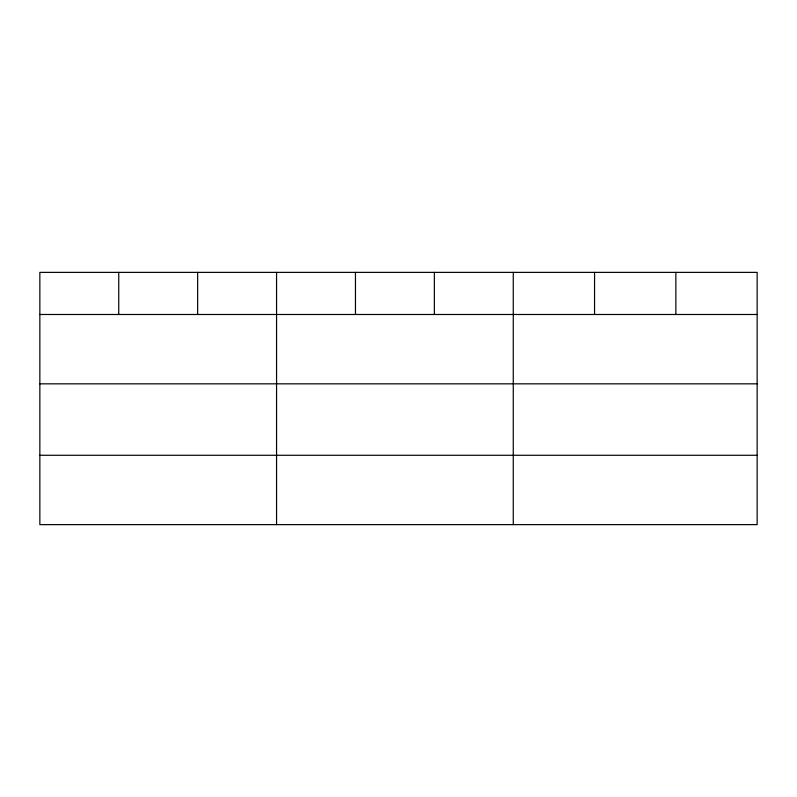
<?xml version="1.0" encoding="UTF-8"?>
<svg xmlns="http://www.w3.org/2000/svg" width="797" height="797" viewBox="0 0 797 797"><rect width="100%" height="100%" fill="white"/><g stroke="black" fill="none" stroke-linecap="round" stroke-linejoin="round"><path stroke-width="1.2" d="M757.15 383.835L757.15 272.375L39.85 272.375L39.85 524.625L757.15 524.625L757.15 383.835L39.85 383.835M39.85 314.486L757.15 314.486M39.85 455.276L757.15 455.276M675.856 272.375L675.856 314.486M594.562 272.375L594.562 314.486M513.268 272.375L513.268 524.625M434.365 272.375L434.365 314.486M355.462 272.375L355.462 314.486M276.559 272.375L276.559 524.625M197.656 272.375L197.656 314.486M118.753 272.375L118.753 314.486"/></g></svg>
